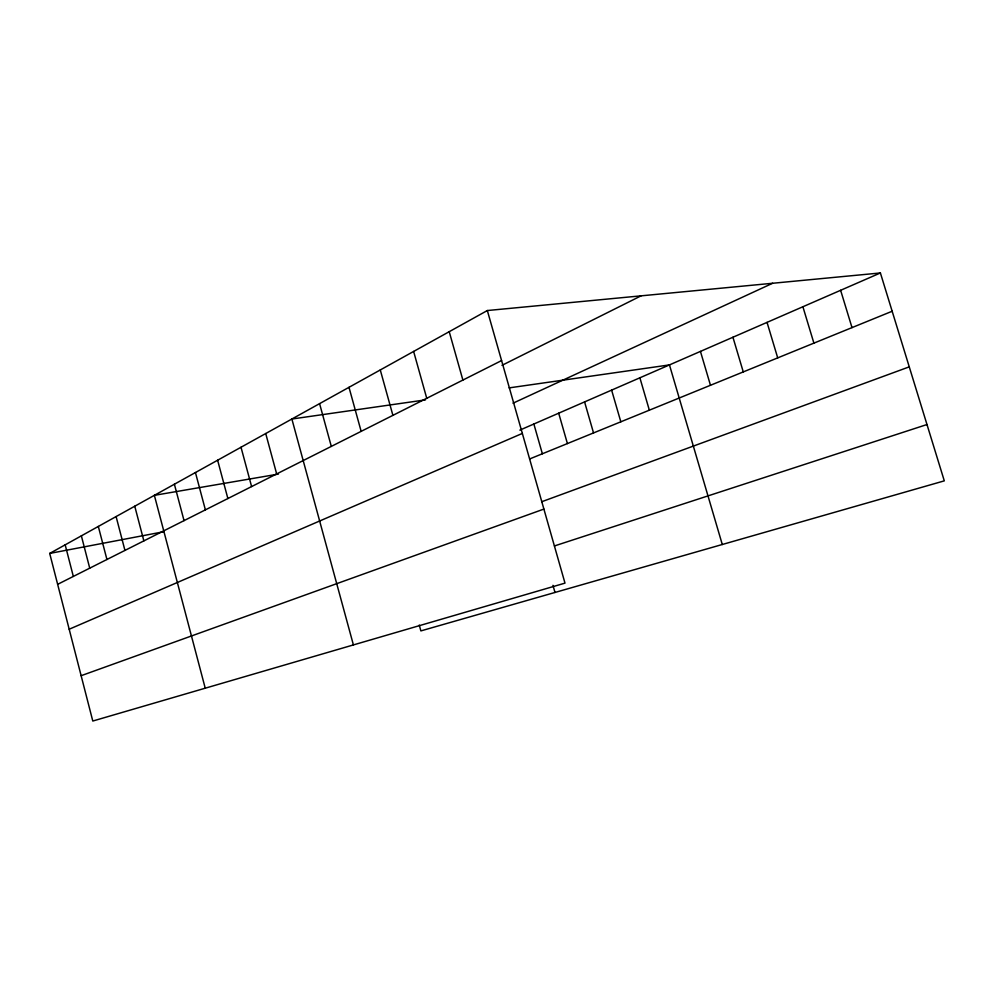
<?xml version="1.0" encoding="UTF-8"?>
<svg xmlns="http://www.w3.org/2000/svg" width="994" height="994" viewBox="0 0 994 994"><rect width="100%" height="100%" fill="white"/><g stroke="black" fill="none" stroke-linecap="round" stroke-linejoin="round"><path stroke-width="1.49" d="M487.333 310.538L564.99 583.13L92.79 721.035L49.7 553.422L487.333 310.538L880.398 272.965L944.3 480.86L420.872 630.904L419.257 625.052M57.652 584.335L501.585 360.573M501.982 365.332L641.043 295.852M513.003 403.191L772.624 283.265M519.862 430.116L880.398 272.965M69.195 629.227L522.335 433.421M529.653 458.955L892.165 311.246M541.829 501.697L909.261 366.861M81.135 675.696L543.892 509.077M554.441 545.942L926.992 424.525M49.7 553.422L163.414 531.79M278.432 474.076L154.368 495.335L205.236 688.196M425.519 399.874L291.876 419.021L353.404 644.92M509.127 387.884L669.459 364.91L722.29 544.501M840.626 290.298L852.007 327.61M802.891 306.748L813.9 343.129M767.045 322.379L777.706 357.877M732.938 337.239L743.264 371.905M700.447 351.404L710.474 385.274M639.887 377.807L649.343 410.174M611.621 390.12L620.828 421.804M584.584 401.911L593.53 432.924M558.69 413.193L567.412 443.572M533.865 424.016L542.364 453.773M552.962 585.329L554.987 592.461M449.226 331.685L462.893 380.081M413.628 351.441L426.749 398.296M380.28 369.954L392.903 415.355M348.993 387.312L361.157 431.359M319.583 403.639L331.313 446.405M265.721 433.533L276.667 473.939M241.008 447.25L251.606 486.575M217.624 460.234L227.874 498.541M195.445 472.535L205.385 509.872M174.385 484.227L184.039 520.632M134.762 506.219L143.857 540.885M116.099 516.569L124.946 550.415M98.319 526.435L106.93 559.498M81.371 535.853L89.733 568.17M65.182 544.836L73.332 576.433"/></g></svg>
